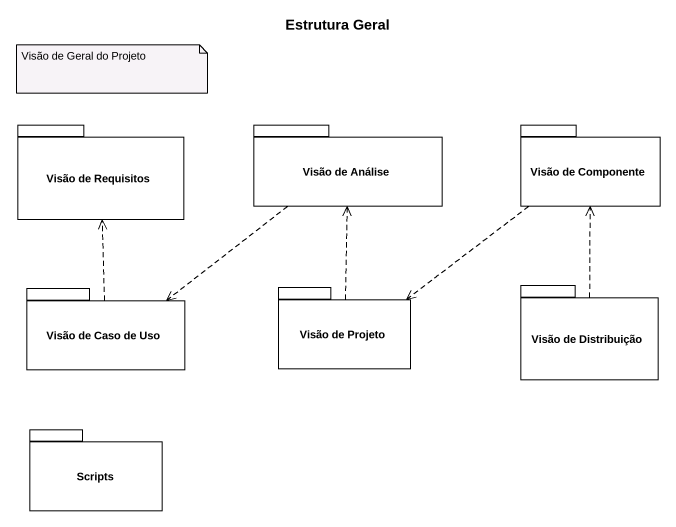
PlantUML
@startuml
title Estrutura Geral
package "Visão de Requisitos" as Visão_de_Requisitos {
}
package "Visão de Análise" as Visão_de_Análise {
}
package "Visão de Componente" as Visão_de_Componente {
}
package "Visão de Caso de Uso" as Visão_de_Caso_de_Uso {
}
package "Visão de Projeto" as Visão_de_Projeto {
}
package "Visão de Distribuição" as Visão_de_Distribuição {
}
package Scripts {
}
Visão_de_Análise ..> Visão_de_Caso_de_Uso
Visão_de_Componente ..> Visão_de_Projeto
Visão_de_Caso_de_Uso .up.> Visão_de_Requisitos
Visão_de_Projeto .up.> Visão_de_Análise
Visão_de_Distribuição .up.> Visão_de_Componente
note as N1
  Visão de Geral do Projeto
end note
@enduml
